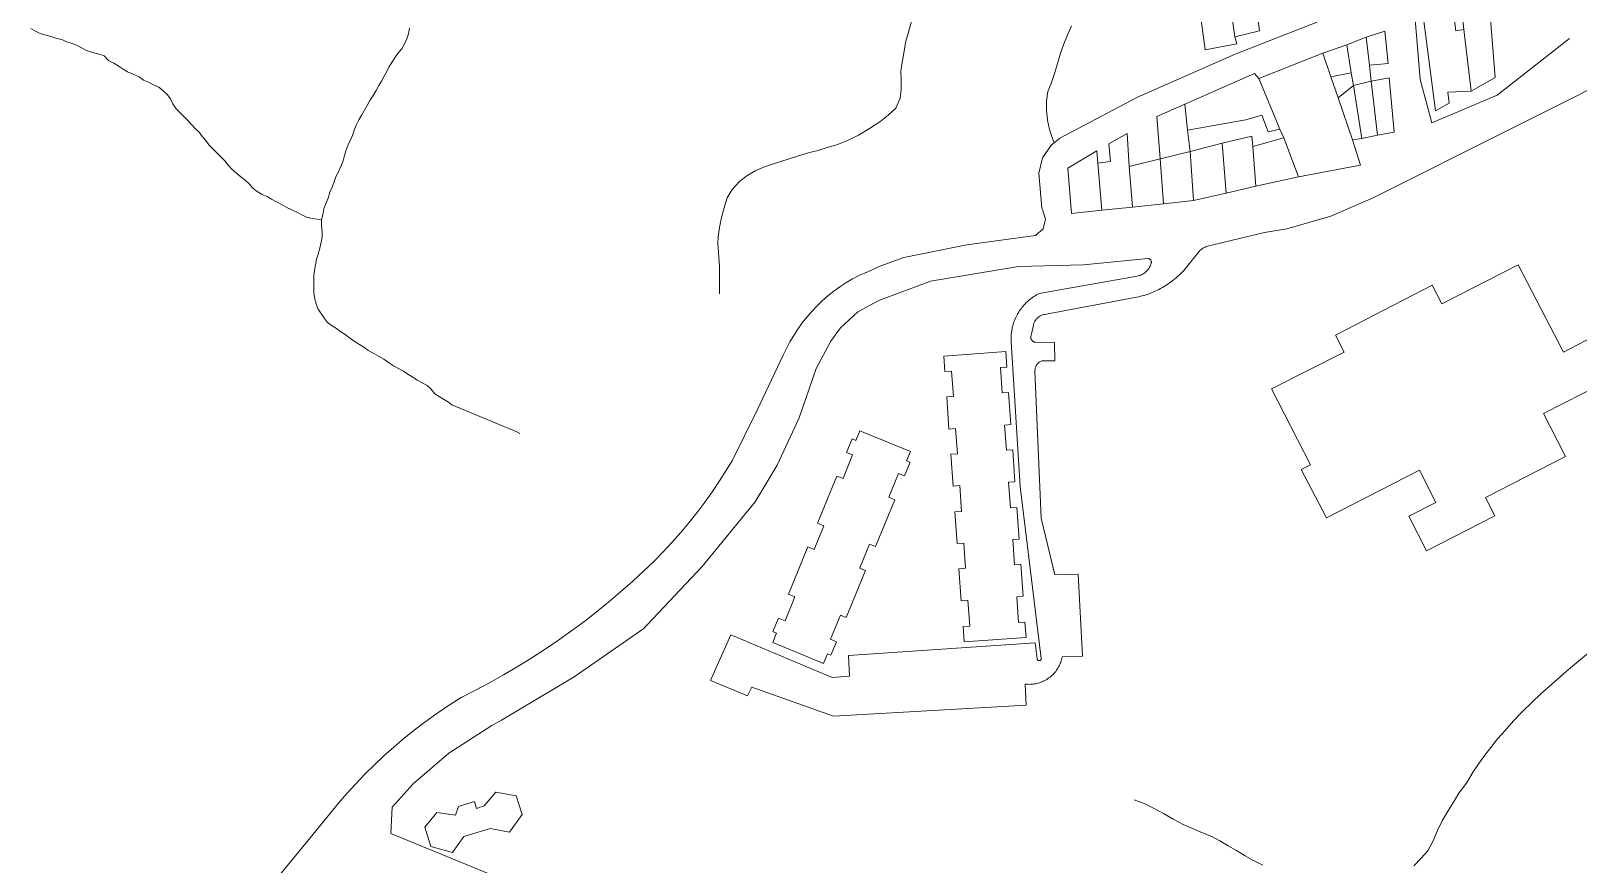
# Model space of a CAD drawing. Header units: inches. Extents: x 1138763 to 1140867, y 1050756 to 1053008.
# Drawn here: x 1140233.4 to 1140585.4, y 1051114.7 to 1051304.3 of the extents above; entities that cross this region are included whole.
import ezdxf

# ---------------------------------------------------------------- set-up
doc = ezdxf.new("R2010")
doc.units = ezdxf.units.IN
doc.header["$MEASUREMENT"] = 0
for name, color, linetype, lineweight in [('LimEdif_AM', 44, 'Continuous', 5), ('ViaPrin_AM', 1, 'Continuous', 15), ('ViaSec_AM', 1, 'Continuous', 18)]:
    doc.layers.add(name, color=color, linetype=linetype, lineweight=lineweight)

msp = doc.modelspace()

# ---------------------------------------------------------------- linework, layer by layer
at = {"layer": 'LimEdif_AM'}
for points in [[(1140498.69, 1051312.87), (1140498.69, 1051314.62), (1140505.44, 1051315.87), (1140505.81, 1051314), (1140507.31, 1051303), (1140507.81, 1051301.37), (1140500.56, 1051300), (1140499.56, 1051307.37), (1140498.69, 1051312.87)], [(1140505.81, 1051314), (1140508.31, 1051314.37), (1140508.69, 1051311.5), (1140511.94, 1051311.87), (1140512.94, 1051304.37), (1140507.31, 1051303), (1140505.81, 1051314)], [(1140559.44, 1051304.62), (1140558.94, 1051309), (1140565.19, 1051310.75), (1140566.56, 1051293.75), (1140561.06, 1051290.62), (1140559.44, 1051304.62)], [(1140561.06, 1051290.62), (1140555.81, 1051290.37), (1140556.06, 1051287.87), (1140552.94, 1051286.12), (1140550.31, 1051306.5), (1140557.06, 1051308.5), (1140557.56, 1051304.37), (1140559.44, 1051304.62), (1140561.06, 1051290.62)], [(1140532.81, 1051301.12), (1140537.19, 1051302.87), (1140537.94, 1051296.5), (1140538.31, 1051292.87), (1140534.31, 1051291.87), (1140533.81, 1051294.75), (1140532.81, 1051301.12)], [(1140537.19, 1051302.87), (1140541.44, 1051304.25), (1140542.19, 1051296.87), (1140537.94, 1051296.5), (1140537.19, 1051302.87)], [(1140529.19, 1051293.87), (1140530.81, 1051289.12), (1140534.06, 1051279.5), (1140535.94, 1051273.75), (1140521.81, 1051271.12), (1140518.44, 1051280), (1140517.56, 1051282), (1140512.81, 1051293.5), (1140527.31, 1051299.25), (1140529.19, 1051293.87)], [(1140527.31, 1051299.25), (1140532.81, 1051301.12), (1140533.81, 1051294.75), (1140529.19, 1051293.87), (1140527.31, 1051299.25)], [(1140495.94, 1051287.62), (1140511.81, 1051294.62), (1140512.81, 1051293.5), (1140517.56, 1051282), (1140514.94, 1051281.37), (1140513.44, 1051285.12), (1140509.81, 1051284.12), (1140496.56, 1051281.75), (1140495.94, 1051287.62)], [(1140533.81, 1051294.75), (1140534.31, 1051291.87), (1140530.81, 1051289.12), (1140529.19, 1051293.87), (1140533.81, 1051294.75)], [(1140538.31, 1051292.87), (1140539.81, 1051280.62), (1140536.19, 1051279.87), (1140534.31, 1051291.87), (1140538.31, 1051292.87)], [(1140538.31, 1051292.87), (1140542.44, 1051293.62), (1140543.56, 1051281.25), (1140539.81, 1051280.62), (1140538.31, 1051292.87)], [(1140534.31, 1051291.87), (1140536.19, 1051279.87), (1140534.06, 1051279.5), (1140530.81, 1051289.12), (1140534.31, 1051291.87)], [(1140496.56, 1051281.75), (1140497.19, 1051276.87), (1140490.31, 1051275.25), (1140489.56, 1051284.87), (1140495.94, 1051287.62), (1140496.56, 1051281.75)], [(1140517.56, 1051282), (1140518.44, 1051280), (1140511.44, 1051278), (1140511.19, 1051280.37), (1140504.44, 1051278.75), (1140497.19, 1051276.87), (1140496.56, 1051281.75), (1140509.81, 1051284.12), (1140513.44, 1051285.12), (1140514.94, 1051281.37), (1140517.56, 1051282)], [(1140476.19, 1051274.25), (1140479.06, 1051274.62), (1140478.69, 1051278.62), (1140482.81, 1051281), (1140483.31, 1051273.5), (1140484.06, 1051264.25), (1140477.06, 1051263.5), (1140476.19, 1051274.25)], [(1140504.44, 1051278.75), (1140505.31, 1051267.37), (1140497.94, 1051265.75), (1140497.19, 1051276.87), (1140504.44, 1051278.75)], [(1140511.44, 1051278), (1140512.06, 1051269), (1140505.31, 1051267.37), (1140504.44, 1051278.75), (1140511.19, 1051280.37), (1140511.44, 1051278)], [(1140518.44, 1051280), (1140521.81, 1051271.12), (1140512.06, 1051269), (1140511.44, 1051278), (1140518.44, 1051280)], [(1140477.06, 1051263.5), (1140470.19, 1051262.75), (1140469.31, 1051273.12), (1140475.94, 1051277), (1140476.19, 1051274.25), (1140477.06, 1051263.5)], [(1140483.31, 1051273.5), (1140490.31, 1051275.25), (1140491.06, 1051265), (1140484.06, 1051264.25), (1140483.31, 1051273.5)], [(1140497.19, 1051276.87), (1140497.94, 1051265.75), (1140491.06, 1051265), (1140490.31, 1051275.25), (1140497.19, 1051276.87)], [(1140550.94, 1051186), (1140546.94, 1051193.87), (1140553.06, 1051197), (1140549.31, 1051204.37), (1140528.19, 1051193.5), (1140522.44, 1051204.5), (1140524.56, 1051205.62), (1140515.69, 1051222.87), (1140532.19, 1051231.25), (1140530.19, 1051235.12), (1140552.19, 1051246.5), (1140554.44, 1051242.25), (1140571.81, 1051251.12), (1140582.06, 1051231.25), (1140595.31, 1051238.12), (1140604.56, 1051220.25), (1140595.31, 1051215.5), (1140590.94, 1051224.12), (1140577.56, 1051217.25), (1140582.56, 1051207.5), (1140564.31, 1051198.12), (1140566.44, 1051194), (1140550.94, 1051186)], [(1140442.29, 1051213.74), (1140441.77, 1051221.04), (1140443.29, 1051221.15), (1140442.88, 1051226.92), (1140441.36, 1051226.82), (1140441.1, 1051230.35), (1140455.19, 1051231.35), (1140455.44, 1051227.82), (1140454, 1051227.72), (1140454.41, 1051221.95), (1140455.85, 1051222.05), (1140456.37, 1051214.74), (1140454.93, 1051214.63), (1140455.34, 1051208.9), (1140456.78, 1051209.01), (1140457.3, 1051201.74), (1140455.85, 1051201.64), (1140456.27, 1051195.78), (1140457.72, 1051195.88), (1140458.23, 1051188.68), (1140456.78, 1051188.57), (1140457.19, 1051182.85), (1140458.64, 1051182.95), (1140459.15, 1051175.67), (1140457.71, 1051175.57), (1140458.13, 1051169.7), (1140459.57, 1051169.8), (1140459.82, 1051166.33), (1140445.73, 1051165.33), (1140445.48, 1051168.8), (1140447.01, 1051168.91), (1140446.6, 1051174.78), (1140445.75, 1051174.72), (1140445.07, 1051174.66), (1140444.55, 1051181.95), (1140446.08, 1051182.06), (1140445.67, 1051187.78), (1140444.14, 1051187.68), (1140443.63, 1051194.88), (1140445.16, 1051194.99), (1140444.74, 1051200.85), (1140443.21, 1051200.74), (1140442.69, 1051208), (1140444.22, 1051208.11), (1140443.81, 1051213.84), (1140442.29, 1051213.74)], [(1140442.29, 1051213.74), (1140441.77, 1051221.04), (1140443.29, 1051221.15), (1140442.88, 1051226.92), (1140441.36, 1051226.82), (1140441.1, 1051230.35), (1140455.19, 1051231.35), (1140455.44, 1051227.82), (1140454, 1051227.72), (1140454.41, 1051221.95), (1140455.85, 1051222.05), (1140456.37, 1051214.74), (1140454.93, 1051214.63), (1140455.34, 1051208.9), (1140456.78, 1051209.01), (1140457.3, 1051201.74), (1140455.85, 1051201.64), (1140456.27, 1051195.78), (1140457.72, 1051195.88), (1140458.23, 1051188.68), (1140456.78, 1051188.57), (1140457.19, 1051182.85), (1140458.64, 1051182.95), (1140459.15, 1051175.67), (1140457.71, 1051175.57), (1140458.13, 1051169.7), (1140459.57, 1051169.8), (1140459.82, 1051166.33), (1140445.73, 1051165.33), (1140445.48, 1051168.8), (1140447.01, 1051168.91), (1140446.6, 1051174.78), (1140445.75, 1051174.72), (1140445.07, 1051174.66), (1140444.55, 1051181.95), (1140446.08, 1051182.06), (1140445.67, 1051187.78), (1140444.14, 1051187.68), (1140443.63, 1051194.88), (1140445.16, 1051194.99), (1140444.74, 1051200.85), (1140443.21, 1051200.74), (1140442.69, 1051208), (1140444.22, 1051208.11), (1140443.81, 1051213.84), (1140442.29, 1051213.74)], [(1140422.02, 1051213.36), (1140433.53, 1051208.63), (1140432.65, 1051206.49), (1140433.43, 1051206.17), (1140432.16, 1051203.08), (1140430.79, 1051203.64), (1140428.57, 1051198.21), (1140429.94, 1051197.65), (1140425.56, 1051186.98), (1140424.2, 1051187.53), (1140421.99, 1051182.13), (1140421.97, 1051182.09), (1140423.33, 1051181.54), (1140418.93, 1051170.83), (1140417.58, 1051171.37), (1140415.34, 1051165.89), (1140416.68, 1051165.35), (1140415.42, 1051162.26), (1140414.66, 1051162.57), (1140413.77, 1051160.4), (1140402.18, 1051165.14), (1140403.07, 1051167.29), (1140402.24, 1051167.63), (1140403.5, 1051170.69), (1140405.03, 1051170.07), (1140407.25, 1051175.55), (1140405.75, 1051176.15), (1140410.17, 1051186.9), (1140411.62, 1051186.31), (1140413.82, 1051191.71), (1140412.38, 1051192.29), (1140416.79, 1051203.02), (1140418.18, 1051202.45), (1140420.37, 1051207.85), (1140419, 1051208.4), (1140420.28, 1051211.5), (1140421.11, 1051211.16), (1140422.02, 1051213.36)], [(1140422.02, 1051213.36), (1140433.53, 1051208.63), (1140432.65, 1051206.49), (1140433.43, 1051206.17), (1140432.16, 1051203.08), (1140430.79, 1051203.64), (1140428.57, 1051198.21), (1140429.94, 1051197.65), (1140425.56, 1051186.98), (1140424.2, 1051187.53), (1140421.99, 1051182.13), (1140421.97, 1051182.09), (1140423.33, 1051181.54), (1140418.93, 1051170.83), (1140417.58, 1051171.37), (1140415.34, 1051165.89), (1140416.68, 1051165.35), (1140415.42, 1051162.26), (1140414.66, 1051162.57), (1140413.77, 1051160.4), (1140402.18, 1051165.14), (1140403.07, 1051167.29), (1140402.24, 1051167.63), (1140403.5, 1051170.69), (1140405.03, 1051170.07), (1140407.25, 1051175.55), (1140405.75, 1051176.15), (1140410.17, 1051186.9), (1140411.62, 1051186.31), (1140413.82, 1051191.71), (1140412.38, 1051192.29), (1140416.79, 1051203.02), (1140418.18, 1051202.45), (1140420.37, 1051207.85), (1140419, 1051208.4), (1140420.28, 1051211.5), (1140421.11, 1051211.16), (1140422.02, 1051213.36)], [(1140329.31, 1051117.37), (1140324.44, 1051118.75), (1140323.06, 1051123.12), (1140325.81, 1051126.5), (1140330.06, 1051125.87), (1140330.69, 1051127.87), (1140334.31, 1051129), (1140334.81, 1051127.37), (1140336.56, 1051128), (1140339.19, 1051131.12), (1140343.81, 1051130.25), (1140345.19, 1051126), (1140342.31, 1051122), (1140337.94, 1051122.87), (1140331.94, 1051121), (1140329.31, 1051117.37)]]:
    msp.add_lwpolyline(points, dxfattribs=at)
at = {"layer": 'ViaPrin_AM'}
for points in [[(1140583.49, 1051302.62), (1140567.01, 1051289.72), (1140552.12, 1051283.37), (1140549.5, 1051293.3), (1140547.91, 1051312.52), (1140538.62, 1051310.36), (1140526.6, 1051306.52), (1140507.37, 1051299.04), (1140485.18, 1051289.22)], [(1140514.07, 1051258.48), (1140519.15, 1051259.3), (1140529.18, 1051262.19), (1140538.77, 1051266.32), (1140601.59, 1051297.8), (1140606.98, 1051298.19), (1140608.05, 1051297.56), (1140608.56, 1051296.05), (1140603.44, 1051287.8), (1140590.96, 1051272.29)], [(1140285.58, 1051106.86), (1140301.44, 1051126.18), (1140303.34, 1051128.51), (1140305.31, 1051130.79), (1140307.34, 1051133.01), (1140309.42, 1051135.19), (1140311.56, 1051137.31), (1140313.75, 1051139.37), (1140316, 1051141.38), (1140318.29, 1051143.33), (1140320.64, 1051145.22), (1140323.03, 1051147.04), (1140325.47, 1051148.81), (1140327.96, 1051150.51), (1140330.49, 1051152.15), (1140331.32, 1051152.67), (1140334.57, 1051154.3), (1140337.78, 1051156.01), (1140340.95, 1051157.78), (1140344.08, 1051159.62), (1140347.17, 1051161.53), (1140350.23, 1051163.5), (1140353.23, 1051165.54), (1140356.2, 1051167.64), (1140359.12, 1051169.8), (1140361.99, 1051172.03), (1140364.81, 1051174.31), (1140367.59, 1051176.66), (1140370.31, 1051179.07), (1140372.98, 1051181.53), (1140375.12, 1051183.59), (1140377.2, 1051185.71), (1140379.22, 1051187.88), (1140381.19, 1051190.1), (1140383.1, 1051192.38), (1140384.95, 1051194.7), (1140386.73, 1051197.07), (1140388.46, 1051199.49), (1140390.12, 1051201.95), (1140391.71, 1051204.45), (1140392.94, 1051206.48), (1140398.62, 1051218.04), (1140404.6, 1051230.54), (1140405.32, 1051232.08), (1140406.12, 1051233.59), (1140406.98, 1051235.05), (1140407.9, 1051236.48), (1140408.89, 1051237.86), (1140409.95, 1051239.2), (1140411.06, 1051240.49), (1140412.23, 1051241.72), (1140413.45, 1051242.9), (1140414.73, 1051244.02), (1140416.06, 1051245.09), (1140417.43, 1051246.09), (1140418.85, 1051247.02), (1140420.31, 1051247.9), (1140421.81, 1051248.7), (1140423.99, 1051249.56), (1140426.75, 1051250.88), (1140432, 1051252.8), (1140446.36, 1051255.62), (1140461.99, 1051257.77), (1140463.68, 1051259.31), (1140464.28, 1051261.51), (1140463.6, 1051263.69), (1140463.39, 1051263.98), (1140462.72, 1051271.93), (1140463.55, 1051275.42), (1140465.58, 1051278.38), (1140466.22, 1051278.88), (1140467.53, 1051279.91), (1140485.18, 1051289.22)], [(1140340.8, 1051111.22), (1140315.32, 1051121.73), (1140315.6, 1051127.66), (1140320.42, 1051132.99), (1140328.52, 1051139.95), (1140338.32, 1051146.3), (1140340.46, 1051147.47), (1140357.01, 1051157.37), (1140372.84, 1051168.37), (1140373.12, 1051168.64), (1140373.67, 1051169.23), (1140386.15, 1051182.47), (1140398.2, 1051197.17), (1140403.2, 1051205.54), (1140408.24, 1051216.29), (1140412.06, 1051227.53), (1140415.39, 1051233.7), (1140417.6, 1051236.78), (1140421.57, 1051240.41), (1140426.3, 1051242.98), (1140438.05, 1051247.4), (1140458.07, 1051250.7), (1140472.86, 1051251.08)]]:
    msp.add_lwpolyline(points, dxfattribs=at)
at = {"layer": 'ViaSec_AM'}
for points in [[(1140433.81, 1051306.87), (1140433.06, 1051304), (1140432.44, 1051302), (1140431.44, 1051295.75), (1140431.31, 1051295.12), (1140431.44, 1051293.25), (1140431.44, 1051291), (1140431.19, 1051289), (1140430.19, 1051286.75), (1140428.44, 1051285.12), (1140426.56, 1051283.62), (1140424.19, 1051282.12), (1140421.69, 1051280.62), (1140419.19, 1051279.37), (1140416.81, 1051278.37), (1140414.81, 1051277.87), (1140412.56, 1051277.12), (1140410.56, 1051276.62), (1140408.31, 1051276), (1140405.69, 1051275.12), (1140402.81, 1051274.25), (1140400.31, 1051273.37), (1140398.19, 1051272.5), (1140396.31, 1051271.37), (1140394.69, 1051270.12), (1140392.94, 1051268.25), (1140391.81, 1051266.37), (1140391.06, 1051263.87), (1140390.44, 1051261.5), (1140390.06, 1051259.62), (1140389.81, 1051257.37), (1140389.69, 1051256), (1140389.94, 1051252.87), (1140390.06, 1051250.62), (1140390.06, 1051248.62), (1140390.06, 1051246.37), (1140390.06, 1051244.5)], [(1140299.56, 1051261.37), (1140297.56, 1051261.62), (1140296.31, 1051261.87), (1140295.19, 1051262.37), (1140294.06, 1051263), (1140292.81, 1051263.62), (1140291.69, 1051264.12), (1140290.56, 1051264.75), (1140289.44, 1051265.37), (1140288.19, 1051266), (1140287.19, 1051266.62), (1140286.06, 1051267.12), (1140284.94, 1051267.75), (1140283.94, 1051268.5), (1140283.06, 1051269.5), (1140282.19, 1051270.37), (1140281.19, 1051271.12), (1140280.31, 1051271.87), (1140279.19, 1051272.75), (1140278.31, 1051273.75), (1140277.56, 1051274.75), (1140276.69, 1051275.62), (1140275.69, 1051276.62), (1140274.81, 1051277.5), (1140273.94, 1051278.37), (1140273.19, 1051279.37), (1140272.44, 1051280.25), (1140271.69, 1051281.25), (1140270.81, 1051282.12), (1140269.94, 1051283), (1140269.19, 1051283.87), (1140268.19, 1051284.87), (1140267.31, 1051285.75), (1140266.44, 1051286.62), (1140265.69, 1051287.75), (1140265.19, 1051288.87), (1140264.44, 1051289.87), (1140263.44, 1051290.75), (1140262.56, 1051291.5), (1140261.44, 1051292), (1140260.19, 1051292.62), (1140259.06, 1051293.12), (1140258.06, 1051293.87), (1140256.69, 1051294.5), (1140255.44, 1051295), (1140254.44, 1051295.62), (1140253.31, 1051296.37), (1140252.31, 1051297), (1140251.06, 1051297.62), (1140250.94, 1051297.75), (1140250.06, 1051298.62), (1140248.69, 1051299.12), (1140247.44, 1051299.37), (1140246.06, 1051299.87), (1140244.94, 1051300.5), (1140243.94, 1051301), (1140242.69, 1051301.5), (1140241.56, 1051301.87), (1140240.44, 1051302.37), (1140239.31, 1051302.62), (1140238.19, 1051303), (1140236.94, 1051303.37), (1140235.56, 1051303.75), (1140234.44, 1051304.25), (1140233.44, 1051304.87)], [(1140344.69, 1051212.75), (1140343.94, 1051213.12), (1140329.19, 1051219.25), (1140328.44, 1051219.87), (1140327.31, 1051220.5), (1140326.31, 1051221.12), (1140325.31, 1051221.75), (1140324.44, 1051222.87), (1140323.56, 1051223.62), (1140322.44, 1051224.25), (1140321.31, 1051224.87), (1140320.31, 1051225.5), (1140319.19, 1051226.25), (1140318.19, 1051226.87), (1140316.94, 1051227.62), (1140315.94, 1051228.12), (1140314.81, 1051228.87), (1140313.69, 1051229.62), (1140312.69, 1051230.25), (1140311.56, 1051230.87), (1140311.31, 1051231), (1140310.19, 1051231.62), (1140309.19, 1051232.37), (1140308.19, 1051233), (1140306.94, 1051233.75), (1140305.94, 1051234.5), (1140304.94, 1051235.25), (1140303.94, 1051235.87), (1140302.94, 1051236.62), (1140301.94, 1051237.25), (1140300.94, 1051238), (1140300.19, 1051238.87), (1140298.81, 1051241), (1140298.31, 1051242.25), (1140297.94, 1051243.62), (1140297.81, 1051244.87), (1140297.81, 1051246.12), (1140297.81, 1051247.25), (1140297.81, 1051248.62), (1140297.94, 1051249.87), (1140298.19, 1051251.12), (1140298.44, 1051252.37), (1140298.81, 1051253.5), (1140299.19, 1051254.87), (1140299.44, 1051256.25), (1140299.69, 1051257.5), (1140299.69, 1051258.62), (1140299.56, 1051260), (1140299.56, 1051261.25), (1140299.56, 1051261.37), (1140299.81, 1051262.5), (1140300.06, 1051263.87), (1140300.56, 1051265), (1140301.06, 1051266.25), (1140301.44, 1051267.62), (1140301.94, 1051268.75), (1140302.44, 1051270), (1140302.81, 1051271.12), (1140303.44, 1051272.25), (1140303.94, 1051273.5), (1140304.44, 1051274.75), (1140304.81, 1051276), (1140305.06, 1051277), (1140305.56, 1051278.25), (1140306.06, 1051279.37), (1140306.56, 1051280.5), (1140306.94, 1051281.75), (1140307.44, 1051282.87), (1140308.06, 1051284.12), (1140308.69, 1051285.25), (1140309.31, 1051286.25), (1140309.94, 1051287.37), (1140310.56, 1051288.5), (1140311.31, 1051289.62), (1140311.94, 1051290.75), (1140312.56, 1051291.87), (1140313.19, 1051292.87), (1140313.81, 1051294), (1140314.44, 1051295.12), (1140314.94, 1051296.25), (1140315.69, 1051297.37), (1140316.31, 1051298.37), (1140317.06, 1051299.37), (1140317.81, 1051300.25), (1140318.44, 1051301.37), (1140318.94, 1051302.5), (1140319.31, 1051303.62), (1140319.56, 1051305)], [(1140466.19, 1051278.87), (1140465.81, 1051279.87), (1140465.19, 1051281.87), (1140464.69, 1051284), (1140464.44, 1051286.37), (1140464.44, 1051288.37), (1140464.81, 1051290.5), (1140465.56, 1051292.37), (1140466.31, 1051294.62), (1140467.06, 1051297.12), (1140467.69, 1051299.25), (1140468.56, 1051301.75), (1140469.44, 1051303.75), (1140470.19, 1051305.5)], [(1140514.07, 1051258.48), (1140500.78, 1051255.23), (1140500.58, 1051255.15), (1140500.4, 1051255.06), (1140500.21, 1051254.96), (1140500.04, 1051254.85), (1140499.87, 1051254.74), (1140499.7, 1051254.61), (1140499.54, 1051254.47), (1140499.39, 1051254.33), (1140499.25, 1051254.18), (1140499.12, 1051254.02), (1140496.34, 1051250.56), (1140496.03, 1051250.19), (1140495.71, 1051249.83), (1140495.38, 1051249.48), (1140495.05, 1051249.14), (1140494.7, 1051248.8), (1140494.35, 1051248.48), (1140493.99, 1051248.16), (1140493.62, 1051247.85), (1140493.25, 1051247.55), (1140492.86, 1051247.26), (1140492.47, 1051246.98), (1140492.08, 1051246.7), (1140491.67, 1051246.44), (1140491.27, 1051246.19), (1140490.85, 1051245.94), (1140490.43, 1051245.71), (1140490.01, 1051245.49), (1140489.57, 1051245.27), (1140489.14, 1051245.07), (1140488.7, 1051244.88), (1140488.25, 1051244.7), (1140487.8, 1051244.52), (1140487.35, 1051244.36), (1140486.89, 1051244.22), (1140486.43, 1051244.08), (1140485.97, 1051243.95), (1140485.5, 1051243.83), (1140485.03, 1051243.73), (1140484.56, 1051243.63), (1140464.01, 1051239.81), (1140463.82, 1051239.77), (1140463.63, 1051239.72), (1140463.45, 1051239.65), (1140463.27, 1051239.58), (1140463.1, 1051239.49), (1140462.93, 1051239.39), (1140462.76, 1051239.29), (1140462.61, 1051239.17), (1140462.46, 1051239.04), (1140462.32, 1051238.91), (1140462.19, 1051238.77), (1140462.07, 1051238.61), (1140461.95, 1051238.45), (1140461.85, 1051238.29), (1140461.76, 1051238.12), (1140461.68, 1051237.94), (1140461.61, 1051237.76), (1140461.55, 1051237.57), (1140461.5, 1051237.38), (1140460.98, 1051235), (1140460.94, 1051234.9), (1140460.91, 1051234.79), (1140460.9, 1051234.68), (1140460.89, 1051234.57), (1140460.9, 1051234.45), (1140460.92, 1051234.34), (1140460.95, 1051234.23), (1140460.99, 1051234.13), (1140461.04, 1051234.03), (1140461.11, 1051233.94), (1140461.18, 1051233.85), (1140461.26, 1051233.77), (1140461.34, 1051233.7), (1140461.44, 1051233.64), (1140461.54, 1051233.59), (1140461.64, 1051233.54), (1140461.75, 1051233.52), (1140461.86, 1051233.5), (1140461.98, 1051233.49), (1140466.27, 1051233.45), (1140466.36, 1051229.27), (1140463.4, 1051229.27), (1140463.25, 1051229.2), (1140463.1, 1051229.12), (1140462.95, 1051229.04), (1140462.81, 1051228.94), (1140462.68, 1051228.83), (1140462.56, 1051228.71), (1140462.45, 1051228.59), (1140462.34, 1051228.46), (1140462.25, 1051228.32), (1140462.16, 1051228.18), (1140462.08, 1051228.03), (1140462.02, 1051227.87), (1140461.96, 1051227.71), (1140461.92, 1051227.55), (1140461.88, 1051227.38), (1140461.86, 1051227.22), (1140461.85, 1051227.05), (1140461.85, 1051226.88), (1140463.26, 1051193.46), (1140466.35, 1051180.59), (1140471.7, 1051180.74), (1140472.69, 1051162.03), (1140468.04, 1051161.89), (1140467.98, 1051161.59), (1140467.91, 1051161.3), (1140467.82, 1051161), (1140467.73, 1051160.72), (1140467.62, 1051160.43), (1140467.5, 1051160.15), (1140467.37, 1051159.88), (1140467.23, 1051159.61), (1140467.08, 1051159.35), (1140466.92, 1051159.09), (1140466.74, 1051158.84), (1140466.56, 1051158.6), (1140466.37, 1051158.36), (1140466.17, 1051158.13), (1140465.96, 1051157.91), (1140465.74, 1051157.7), (1140465.52, 1051157.5), (1140465.28, 1051157.31), (1140465.04, 1051157.12), (1140464.79, 1051156.95), (1140464.54, 1051156.78), (1140464.28, 1051156.63), (1140464.01, 1051156.48), (1140463.74, 1051156.35), (1140463.46, 1051156.23), (1140463.18, 1051156.12), (1140462.89, 1051156.02), (1140462.6, 1051155.93), (1140462.31, 1051155.85), (1140462.01, 1051155.79), (1140461.71, 1051155.74), (1140461.41, 1051155.69), (1140461.11, 1051155.66), (1140460.81, 1051155.65), (1140460.5, 1051155.64), (1140460.2, 1051155.65), (1140459.9, 1051155.67), (1140459.59, 1051155.7), (1140459.88, 1051150.92), (1140416.03, 1051148.39), (1140397.44, 1051155), (1140396.45, 1051153.03), (1140388, 1051156.54), (1140392.65, 1051166.94), (1140415.69, 1051157.18), (1140419.66, 1051157.49), (1140419.4, 1051162.23), (1140461.86, 1051165.12), (1140462.34, 1051161.44), (1140462.35, 1051161.37), (1140462.38, 1051161.3), (1140462.42, 1051161.23), (1140462.46, 1051161.17), (1140462.52, 1051161.12), (1140462.58, 1051161.08), (1140462.65, 1051161.05), (1140462.72, 1051161.03), (1140462.8, 1051161.03), (1140462.87, 1051161.03), (1140462.95, 1051161.05), (1140463.02, 1051161.07), (1140463.08, 1051161.11), (1140463.14, 1051161.16), (1140463.19, 1051161.21), (1140463.23, 1051161.28), (1140463.26, 1051161.35), (1140463.28, 1051161.42), (1140463.28, 1051161.49), (1140458.52, 1051200.66), (1140456.43, 1051233.61), (1140456.41, 1051233.97), (1140456.41, 1051234.33), (1140456.42, 1051234.7), (1140456.44, 1051235.06), (1140456.47, 1051235.42), (1140456.51, 1051235.79), (1140456.56, 1051236.15), (1140456.63, 1051236.5), (1140456.7, 1051236.86), (1140456.79, 1051237.21), (1140456.89, 1051237.56), (1140457, 1051237.91), (1140457.12, 1051238.25), (1140457.25, 1051238.59), (1140457.4, 1051238.93), (1140457.55, 1051239.26), (1140457.71, 1051239.58), (1140457.88, 1051239.9), (1140458.07, 1051240.22), (1140458.26, 1051240.52), (1140458.46, 1051240.83), (1140458.68, 1051241.12), (1140458.9, 1051241.41), (1140459.13, 1051241.69), (1140459.37, 1051241.97), (1140459.62, 1051242.23), (1140459.87, 1051242.49), (1140460.14, 1051242.74), (1140460.41, 1051242.98), (1140460.69, 1051243.21), (1140460.98, 1051243.44), (1140461.27, 1051243.65), (1140461.57, 1051243.86), (1140461.88, 1051244.05), (1140462.19, 1051244.24), (1140462.51, 1051244.41), (1140462.84, 1051244.58), (1140485.11, 1051248.54), (1140485.32, 1051248.58), (1140485.52, 1051248.64), (1140485.73, 1051248.7), (1140485.92, 1051248.78), (1140486.12, 1051248.86), (1140486.31, 1051248.96), (1140486.49, 1051249.06), (1140486.67, 1051249.18), (1140486.84, 1051249.31), (1140487.01, 1051249.44), (1140487.17, 1051249.58), (1140487.32, 1051249.73), (1140487.46, 1051249.89), (1140487.59, 1051250.06), (1140487.72, 1051250.23), (1140487.83, 1051250.41), (1140487.94, 1051250.59), (1140488.03, 1051250.78), (1140488.12, 1051250.98), (1140488.19, 1051251.18), (1140488.26, 1051251.38), (1140488.31, 1051251.59), (1140488.33, 1051251.68), (1140488.33, 1051251.77), (1140488.32, 1051251.86), (1140488.3, 1051251.95), (1140488.27, 1051252.04), (1140488.23, 1051252.12), (1140488.19, 1051252.2), (1140488.13, 1051252.27), (1140488.06, 1051252.33), (1140487.99, 1051252.39), (1140487.9, 1051252.43), (1140487.82, 1051252.46), (1140487.73, 1051252.49), (1140487.64, 1051252.5), (1140487.55, 1051252.5), (1140472.86, 1051251.08)], [(1140548.06, 1051114.37), (1140549.69, 1051116.12), (1140551.19, 1051117.75), (1140552.44, 1051120), (1140553.44, 1051122.37), (1140554.56, 1051124.75), (1140555.69, 1051126.62), (1140557.31, 1051129.25), (1140558.31, 1051130.87), (1140560.06, 1051133.12), (1140561.56, 1051135.75), (1140562.81, 1051137.62), (1140564.19, 1051139.5), (1140565.56, 1051141.25), (1140567.06, 1051143.25), (1140568.81, 1051145.12), (1140570.69, 1051147.37), (1140572.69, 1051149.37), (1140574.94, 1051151.62), (1140576.94, 1051153.5), (1140583.19, 1051159), (1140590.94, 1051165.5)], [(1140484.44, 1051129.37), (1140486.69, 1051128.5), (1140488.81, 1051127.5), (1140491.06, 1051126.25), (1140493.31, 1051125), (1140495.56, 1051123.75), (1140497.69, 1051122.87), (1140499.94, 1051121.87), (1140502.06, 1051121), (1140503.94, 1051120), (1140505.81, 1051118.87), (1140507.69, 1051117.87), (1140509.69, 1051116.62), (1140511.44, 1051115.62), (1140513.69, 1051114.5)]]:
    msp.add_lwpolyline(points, dxfattribs=at)

doc.saveas('drawing.dxf')
